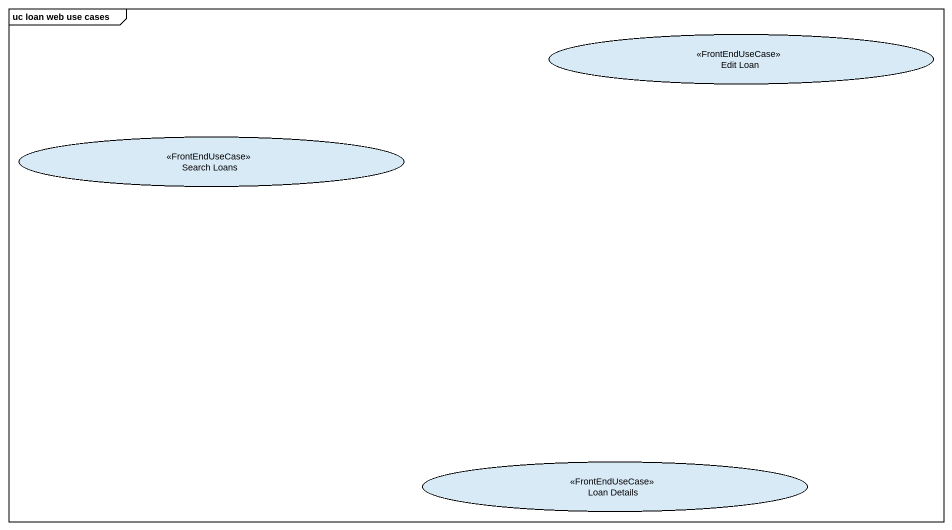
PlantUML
@startuml
mainframe uc loan web use cases
usecase "Edit Loan" as Edit_Loan <<FrontEndUseCase>>
usecase "Search Loans" as Search_Loans <<FrontEndUseCase>>
usecase "Loan Details" as Loan_Details <<FrontEndUseCase>>
@enduml
